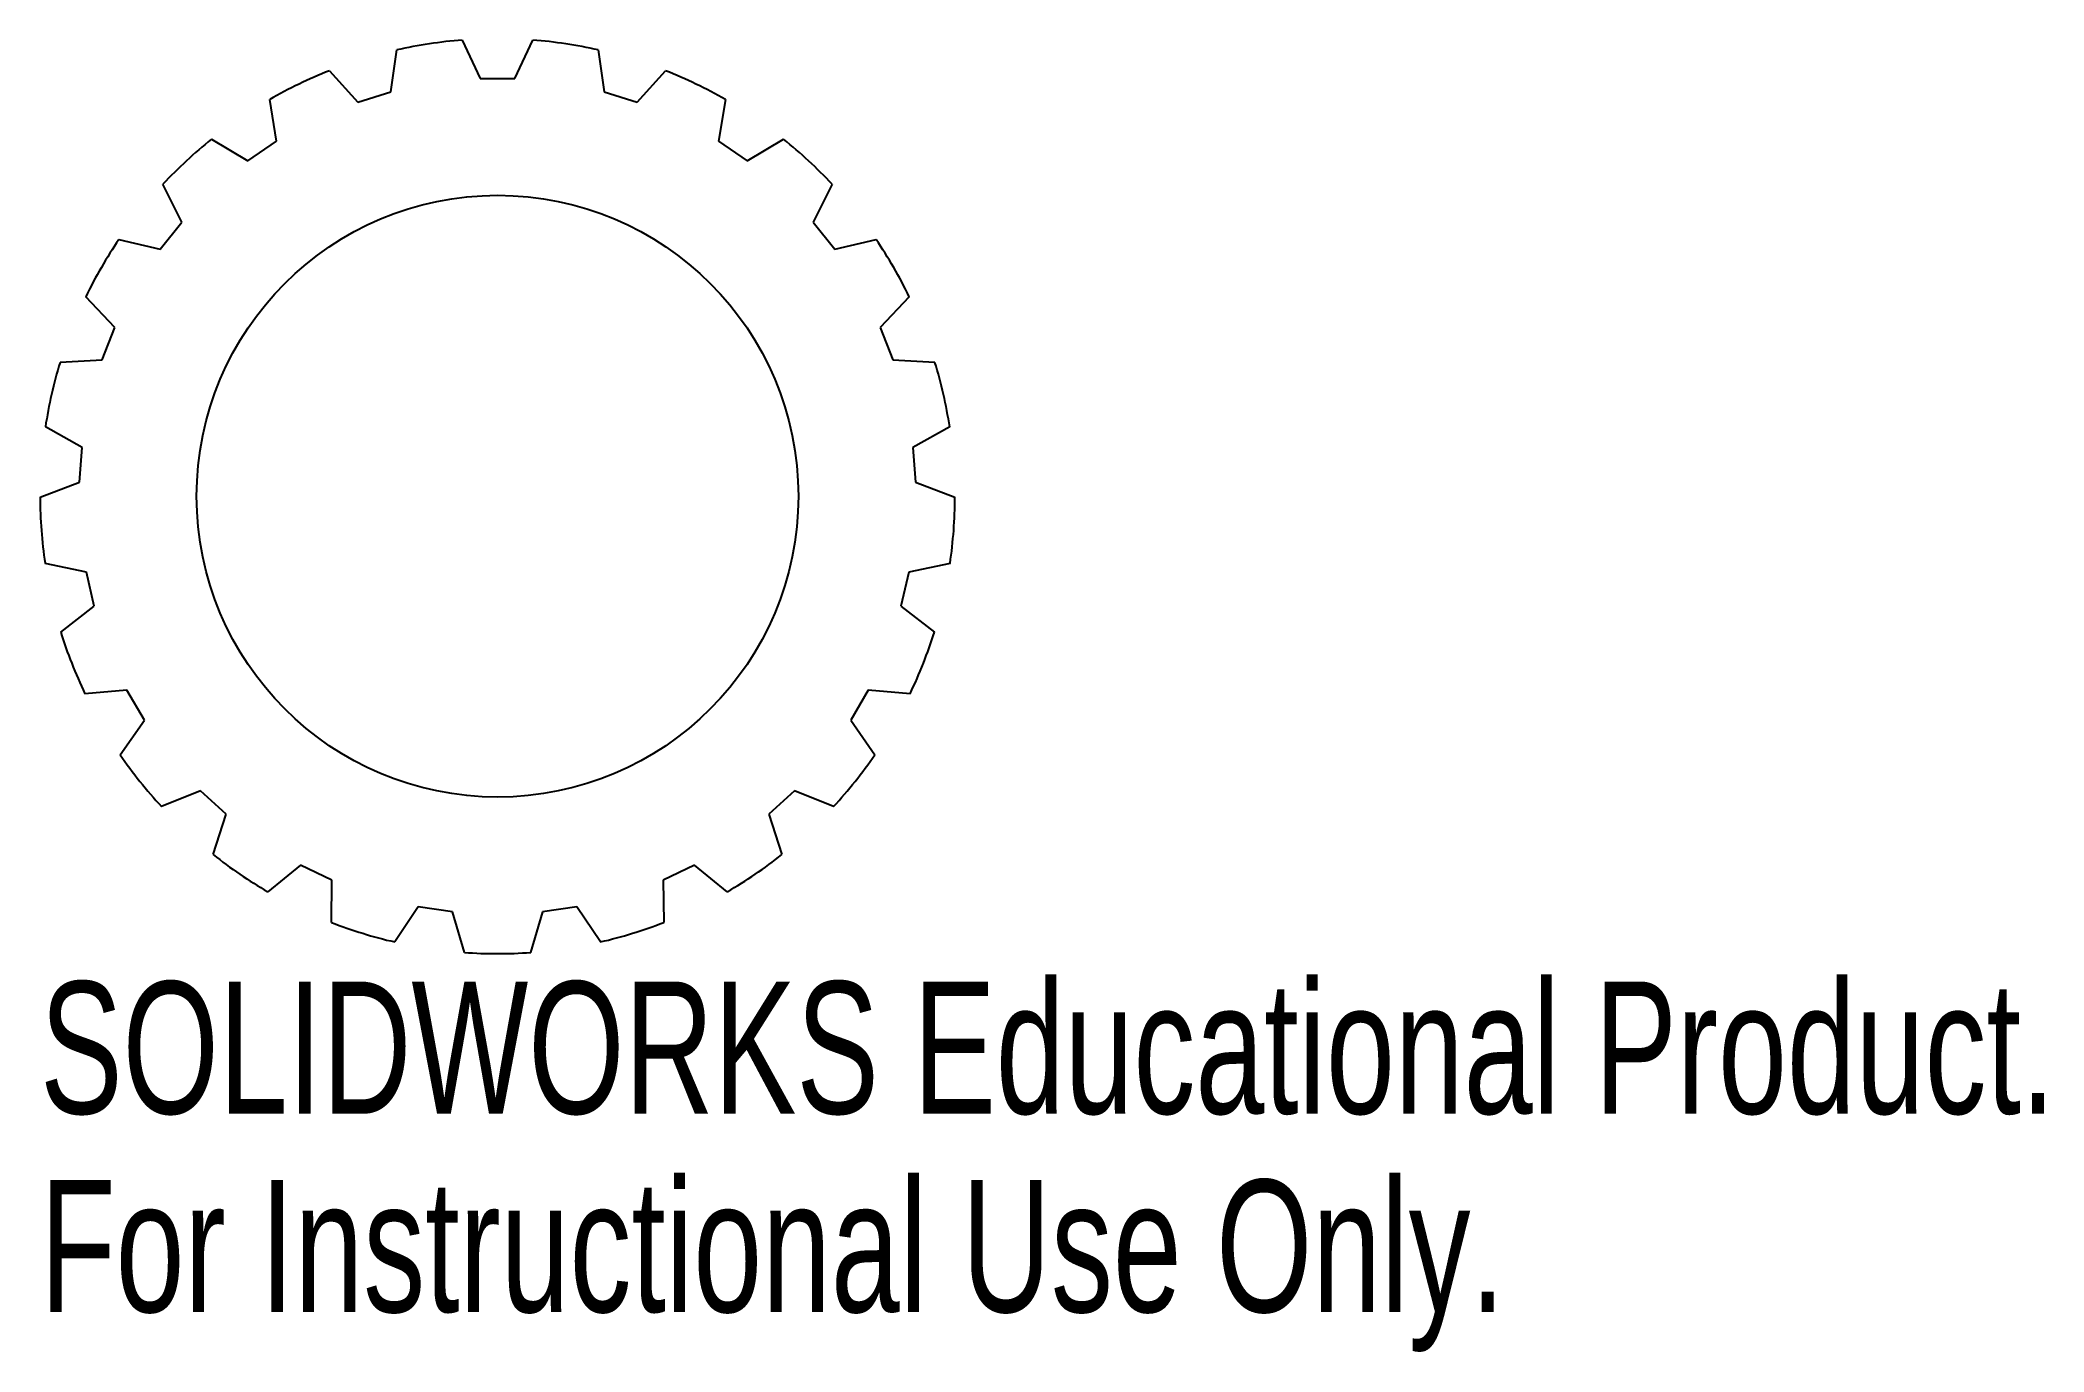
# Model space of a CAD drawing. Header units: inches. Extents: x -0.66 to 2.23, y -1.23 to 0.66.
import ezdxf

# ---------------------------------------------------------------- set-up
doc = ezdxf.new("R2010")
doc.units = ezdxf.units.IN
doc.header["$MEASUREMENT"] = 0
doc.styles.add('SLDTEXTSTYLE0', font='TXT', dxfattribs={"width": 0.7})

msp = doc.modelspace()

# ---------------------------------------------------------------- linework, layer by layer
at = {"color": 7, "linetype": 'Continuous', "lineweight": 25}
for p, q in [((-0.1534, 0.5821), (-0.1451, 0.6423)), ((-0.0507, 0.6565), (-0.025, 0.6014)), ((0.025, 0.6014), (0.0507, 0.6565)), ((0.1451, 0.6423), (0.1534, 0.5821)), ((-0.242, 0.6124), (-0.2012, 0.5673)), ((0.2012, 0.5673), (0.242, 0.6124)), ((-0.2012, 0.5673), (-0.1534, 0.5821)), ((-0.025, 0.6014), (0.025, 0.6014)), ((0.1534, 0.5821), (0.2012, 0.5673)), ((-0.3181, 0.511), (-0.328, 0.571)), ((0.328, 0.571), (0.3181, 0.511)), ((-0.4117, 0.5139), (-0.3595, 0.4828)), ((-0.3595, 0.4828), (-0.3181, 0.511)), ((0.3181, 0.511), (0.3595, 0.4828)), ((0.3595, 0.4828), (0.4117, 0.5139)), ((-0.4546, 0.3945), (-0.4817, 0.449)), ((0.4817, 0.449), (0.4546, 0.3945)), ((-0.4858, 0.3554), (-0.4546, 0.3945)), ((0.4546, 0.3945), (0.4858, 0.3554)), ((-0.5449, 0.3697), (-0.4858, 0.3554)), ((0.4858, 0.3554), (0.5449, 0.3697)), ((-0.5507, 0.243), (-0.5926, 0.2871)), ((0.5926, 0.2871), (0.5507, 0.243)), ((-0.569, 0.1965), (-0.5507, 0.243)), ((0.5507, 0.243), (0.569, 0.1965)), ((-0.6297, 0.1927), (-0.569, 0.1965)), ((0.569, 0.1965), (0.6297, 0.1927)), ((-0.5979, 0.0699), (-0.6509, 0.0996)), ((0.6509, 0.0996), (0.5979, 0.0699)), ((-0.6016, 0.02), (-0.5979, 0.0699)), ((0.5979, 0.0699), (0.6016, 0.02)), ((-0.6585, -0.0015), (-0.6016, 0.02)), ((0.6016, 0.02), (0.6585, -0.0015)), ((-0.5919, -0.1095), (-0.6514, -0.0967)), ((-0.5808, -0.1582), (-0.5919, -0.1095)), ((0.5919, -0.1095), (0.5808, -0.1582)), ((0.6514, -0.0967), (0.5919, -0.1095)), ((-0.6288, -0.1955), (-0.5808, -0.1582)), ((0.5808, -0.1582), (0.6288, -0.1955)), ((-0.5334, -0.2791), (-0.5939, -0.2844)), ((-0.5084, -0.3224), (-0.5334, -0.2791)), ((0.5334, -0.2791), (0.5084, -0.3224)), ((0.5939, -0.2844), (0.5334, -0.2791)), ((-0.5432, -0.3722), (-0.5084, -0.3224)), ((0.5084, -0.3224), (0.5432, -0.3722)), ((-0.4274, -0.4239), (-0.4837, -0.4468)), ((-0.3907, -0.4579), (-0.4274, -0.4239)), ((0.4274, -0.4239), (0.3907, -0.4579)), ((0.4837, -0.4468), (0.4274, -0.4239)), ((-0.4094, -0.5158), (-0.3907, -0.4579)), ((0.3907, -0.4579), (0.4094, -0.5158)), ((-0.2835, -0.531), (-0.3305, -0.5695)), ((-0.2384, -0.5527), (-0.2835, -0.531)), ((0.2835, -0.531), (0.2384, -0.5527)), ((0.3305, -0.5695), (0.2835, -0.531)), ((-0.2392, -0.6135), (-0.2384, -0.5527)), ((0.2384, -0.5527), (0.2392, -0.6135)), ((-0.1144, -0.591), (-0.148, -0.6417)), ((-0.0649, -0.5984), (-0.1144, -0.591)), ((-0.0477, -0.6568), (-0.0649, -0.5984)), ((0.0649, -0.5984), (0.0477, -0.6568)), ((0.1144, -0.591), (0.0649, -0.5984)), ((0.148, -0.6417), (0.1144, -0.591))]:
    msp.add_line(p, q, dxfattribs=at)
msp.add_circle((0, 0), 0.4331, dxfattribs=at)
for start, end in [(94.4159, 102.7269), (77.2731, 85.5841), (111.5588, 119.8698), (60.1302, 68.4412), (128.7016, 137.0126), (42.9874, 51.2984), (145.8445, 154.1555), (25.8445, 34.1555), (162.9874, 171.2984), (8.7016, 17.0126), (180.1302, 188.4412), (351.5588, 359.8698), (197.2731, 205.5841), (334.4159, 342.7269), (214.4159, 222.7269), (317.2731, 325.5841), (231.5588, 239.8698), (300.1302, 308.4412), (248.7016, 257.0126), (282.9874, 291.2984), (265.8445, 274.1555)]:
    msp.add_arc((0, 0), 0.6585, start, end, dxfattribs=at)

# ---------------------------------------------------------------- texts
at = {"color": 7, "linetype": 'Continuous', "char_height": 0.1903, "attachment_point": 1, "style": 'SLDTEXTSTYLE0'}
for s, insert in [('SOLIDWORKS Educational Product.', (-0.6585, -0.6986)), ('For Instructional Use Only.', (-0.6585, -0.9841))]:
    msp.add_mtext(s, dxfattribs=dict(at, insert=insert))

doc.saveas('drawing.dxf')
